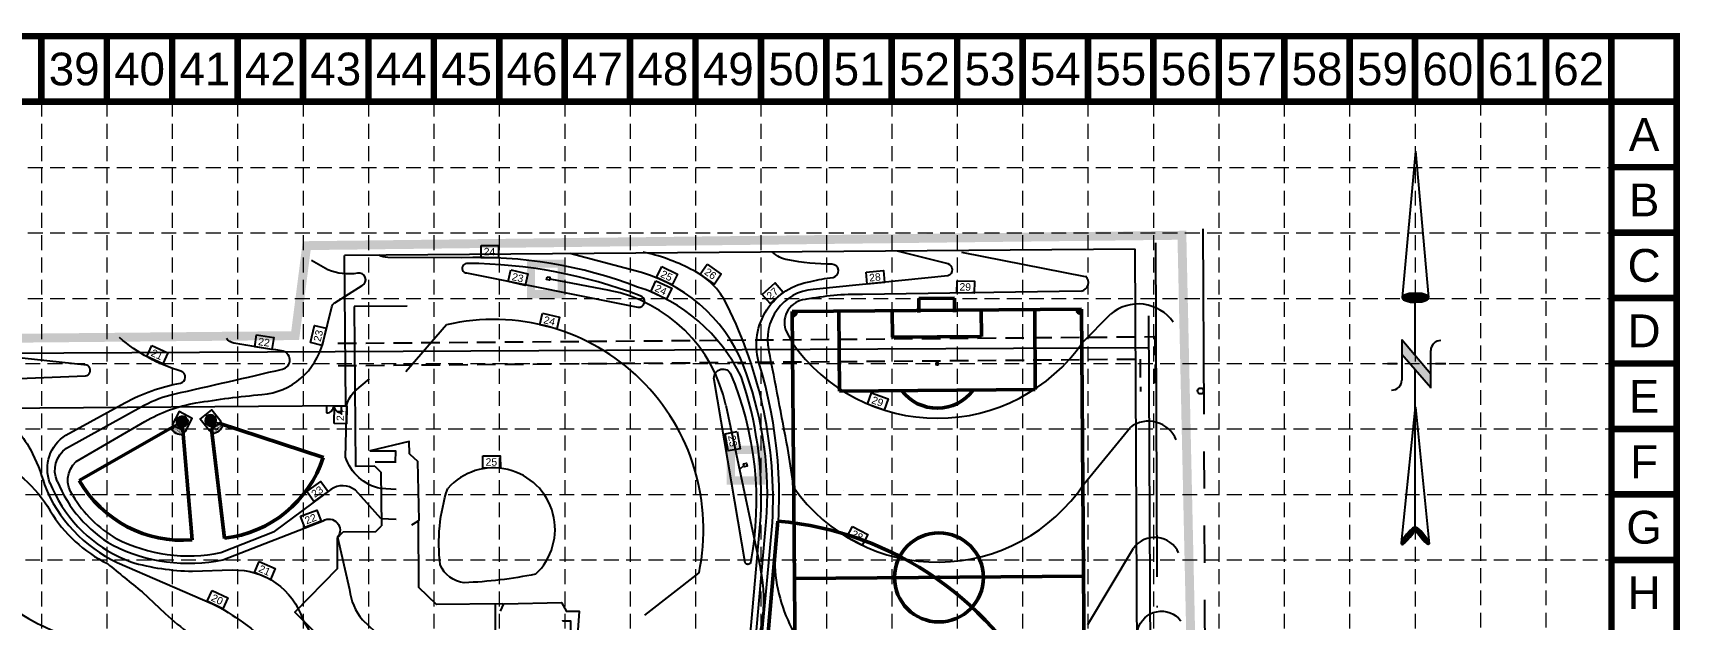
# Model space of a CAD drawing. Header units: feet. Extents: x 2467609 to 2470436, y 7119976 to 7121745.
# Drawn here: x 2469325 to 2470436, y 7121350 to 7121745 of the extents above; entities that cross this region are included whole.
import ezdxf
from ezdxf.enums import TextEntityAlignment as Align

# ---------------------------------------------------------------- set-up
doc = ezdxf.new("R2010")
doc.units = ezdxf.units.FT
doc.header["$LTSCALE"] = 100
doc.header["$MEASUREMENT"] = 0
for name, pattern in [('06117 BASE$0$HIDDEN2', [0.1875, 0.125, -0.0625]), ('06117 BASE$0$PL2', [2.85, 2.25, -0.2, 0, -0.2, 0, -0.2]), ('HIDDEN', [0.375, 0.25, -0.125]), ('HIDDEN2', [0.1875, 0.125, -0.0625]), ('PHANTOM', [2.5, 1.25, -0.25, 0.25, -0.25, 0.25, -0.25]), ('SDASH', [0.15, 0.1, -0.05])]:
    doc.linetypes.add(name, pattern=pattern)
for name, color, linetype, lineweight in [('06117 BASE$0$CP Inlet', 253, 'Continuous', 25), ('06117 BASE$0$CPWALK', 8, 'Continuous', 25), ('06117 BASE$0$PROP-ROW', 1, '06117 BASE$0$PL2', 25), ('06117 BASE$0$X-Hevy', 253, 'Continuous', 50), ('06117 BASE$0$X-Refr', 253, '06117 BASE$0$HIDDEN2', 50), ('SHOTPUT$0$C-Patt', 8, 'Continuous', 18), ('SHOTPUT$0$C-Walk', 8, 'Continuous', 25), ('SHOTPUT$0$C-Walk-Strp', 8, 'Continuous', 25), ('SHOTPUT$0$X-Hevy', 8, 'Continuous', 50), ('SOCCER-PRACTICE$0$X-Hevy', 7, 'Continuous', 50)]:
    doc.layers.add(name, color=color, linetype=linetype, lineweight=lineweight)
for name, color, linetype in [('06117 BASE$0$SITE-Fence', 8, '06117 BASE$0$FENCELINE4'), ('06117 TOPO$0$EXWATER', 253, 'Continuous'), ('06117 TOPO$0$TEXT1', 253, 'Continuous'), ('BASE', 7, 'Continuous'), ('CITY LIMIT LINE', 2, 'PHANTOM'), ('CPCONT', 253, 'Continuous'), ('GRID', 254, 'HIDDEN'), ('LIMITS OF DISTURBANCE', 1, 'HIDDEN'), ('NARROW', 7, 'Continuous'), ('proposed ec', 6, 'SDASH'), ('WTR-ESMT', 8, 'HIDDEN2')]:
    doc.layers.add(name, color=color, linetype=linetype)
doc.styles.add('06117 BASE$0$Standard', font='romans.shx')
doc.styles.get("Standard").update_dxf_attribs({"font": 'ARIAL.TTF'})
doc.linetypes.add('06117 BASE$0$FENCELINE4', pattern='A,0.5,-0.05,["x",06117 BASE$0$Standard,S=0.16,R=0,X=-0.02,Y=-0.05],-0.15', length=0.7)

# ---------------------------------------------------------------- blocks, each defined once
blk = doc.blocks.new('SHOTPUT')
at = {"layer": 'SHOTPUT$0$C-Patt'}
h = blk.add_hatch(dxfattribs=at)
h.set_pattern_fill('AR-SAND', color=256, scale=5, angle=245, style=0)
h.set_pattern_definition([(142.5, (1500, -1276), (0.314967, 9.63412), [0, -7.6, 0, -8.5, 0, -8.125]), (172.5, (1500, -1276), (-8.84888, 14.11073), [0, -4.1, 0, -6.85, 0, -2.625]), (212.5, (1506.15, -1276), (-15.57071, 0.028295), [0, -2.5, 0, -9, 0, -11.75]), (222.5, (1506.15, -1276), (-15.03063, 4.38838), [0, -1.25, 0, -5.9, 0, -6.75])])
h.paths.add_polyline_path([(58, 91), (38, 60), (-38, 60), (-58, 91, -0.291473)])
h = blk.add_hatch(dxfattribs=at)
h.set_pattern_fill('DOTS', color=256, scale=20, angle=245, style=0)
h.set_pattern_definition([(180, (1500, -1056), (-0.625, 1.25), [0, -1.25])])
h.paths.add_polyline_path([(-42, 0, 1), (42, 0, 1)])
at = {"layer": 'SHOTPUT$0$C-Walk'}
for p, q in [((-44, 0), (-60, 0)), ((0, 49), (0, 60)), ((0, -44), (0, -60)), ((44, 0), (60, 0))]:
    blk.add_line(p, q, dxfattribs=at)
blk.add_lwpolyline([(-60, 60), (60, 60), (60, -60), (-60, -60)], close=True, dxfattribs=at)
blk.add_circle((0, 0), 0.25, dxfattribs=at)
blk.add_arc((0, 0), 108, 57.5, 122.5, dxfattribs=at)
at = {"layer": 'SHOTPUT$0$C-Walk-Strp'}
for p, q in [((-24, 37), (-39, 60)), ((-23, 38), (-37, 60)), ((23, 38), (37, 60)), ((24, 37), (39, 60))]:
    blk.add_line(p, q, dxfattribs=at)
blk.add_circle((0, 0), 42, dxfattribs=at)
for radius, start, end in [(44, 123.8023, 56.1977), (48.5, 58.6814, 121.3186), (44, 58.8023, 121.1977)]:
    blk.add_arc((0, 0), radius, start, end, dxfattribs=at)
at = {"layer": 'SHOTPUT$0$X-Hevy'}
for p, q in [((-38, 60), (-516, 810)), ((38, 60), (516, 810))]:
    blk.add_line(p, q, dxfattribs=at)
blk.add_arc((0, 0), 960, 57.5, 122.5, dxfattribs=at)
blk = doc.blocks.new('SOCCER-PRACTICE')
at = {"layer": 'SOCCER-PRACTICE$0$X-Hevy'}
for p, q in [((4320, 2340), (0, 2340)), ((0, 2340), (0, 0)), ((2160, 2340), (2160, 0)), ((4320, 0), (4320, 2340)), ((0, 1962), (648, 1962)), ((648, 378), (648, 1962)), ((3672, 378), (3672, 1962)), ((4320, 1962), (3672, 1962)), ((0, 1530), (216, 1530)), ((216, 810), (216, 1530)), ((4104, 810), (4104, 1530)), ((4320, 1530), (4104, 1530)), ((-96, 1314), (-96, 1026)), ((-96, 1314), (0, 1314)), ((-18, 1314), (18, 1314)), ((4338, 1314), (4302, 1314)), ((4416, 1314), (4320, 1314)), ((4416, 1026), (4416, 1314)), ((-96, 1026), (0, 1026)), ((-18, 1026), (18, 1026)), ((4338, 1026), (4302, 1026)), ((4416, 1026), (4320, 1026)), ((0, 810), (216, 810)), ((4320, 810), (4104, 810)), ((0, 378), (648, 378)), ((4320, 378), (3672, 378)), ((0, 0), (4320, 0))]:
    blk.add_line(p, q, dxfattribs=at)
for centre, radius in [((2160, 1170), 360), ((432, 1170), 4.5), ((2160, 1170), 4.5), ((3888, 1170), 4.5)]:
    blk.add_circle(centre, radius, dxfattribs=at)
for centre, radius, start, end in [((0, 2340), 36, 270, 0), ((4320, 2340), 36, 180, 270), ((432, 1170), 360, 306.8699, 53.1301), ((3888, 1170), 360, 126.8699, 233.1301), ((0, 0), 36, 0, 90), ((4320, 0), 36, 90, 180)]:
    blk.add_arc(centre, radius, start, end, dxfattribs=at)
blk = doc.blocks.new('North Arrow')
at = {"layer": 'NARROW'}
for p, q in [((32.43, 3.06), (32.43, 4.63)), ((0, 0), (22.36, 2)), ((0, 0), (22.33, -2.02)), ((28.77, -2.09), (34.02, 2.32)), ((36.18, 2.33), (30.46, 2.33)), ((36.16, 2.32), (31.04, -2.09)), ((39.1, 0.01), (59.96, 2.11)), ((31.2, -0.05), (21.66, -0.05)), ((21.66, -0.05), (21.66, -0.05)), ((28.77, -2.09), (34.95, -2.09)), ((57.45, -0.05), (33.41, -0.05)), ((59.83, -2.14), (39.04, -0.01)), ((57.69, -0.03), (57.77, -0.01)), ((57.77, -0.05), (57.69, -0.03)), ((32.43, -4.26), (32.43, -2.8))]:
    blk.add_line(p, q, dxfattribs=at)
blk.add_lwpolyline([(22.36, -2.03), (22.59, -1.93, 0.091577), (22.87, -1.44, 0.048306), (23.03, -0.75), (23.07, -0.01), (23.01, 0.82, 0.048306), (22.87, 1.42, 0.091577), (22.59, 1.91), (22.36, 2.01), (22.14, 1.91, 0.091577), (21.86, 1.42, 0.048306), (21.72, 0.82), (21.66, -0.01), (21.72, -0.83, 0.048306), (21.86, -1.44, 0.091577), (22.14, -1.93)], format="xyb", close=True, dxfattribs=at)
for points in [[(57.46, -0.03), (57.44, 0.08, -0.066818), (57.67, 0.47, -0.03073), (58.01, 0.84), (58.52, 1.29), (59.07, 1.7, -0.03073), (59.5, 1.95, -0.066818), (59.93, 2.1), (60.04, 2.06)], [(60.04, 2.06), (60.05, 1.95, -0.066818), (59.82, 1.56, -0.03073), (59.43, 1.14), (58.97, 0.74), (58.42, 0.33, -0.03073), (57.99, 0.08, -0.036692), (57.76, -0.02)], [(57.46, -0.04), (57.44, -0.15, 0.066818), (57.67, -0.54, 0.03073), (58.01, -0.9), (58.52, -1.36), (59.07, -1.77, 0.03073), (59.5, -2.02, 0.066818), (59.93, -2.17), (60.04, -2.13)], [(60.04, -2.13), (60.05, -2.01, 0.066818), (59.82, -1.63, 0.03073), (59.43, -1.2), (58.97, -0.8), (58.42, -0.4, 0.03073), (57.99, -0.15, 0.036692), (57.76, -0.05)]]:
    blk.add_lwpolyline(points, format="xyb", dxfattribs=at)
for centre, start, end in [((30.46, 3.86), 178.8769, 270), ((34.95, -3.62), 358.8769, 90)]:
    blk.add_arc(centre, 1.53, start, end, dxfattribs=at)
for points in [[(23.03, -0.76), (21.67, -0.05), (23.07, -0.05), (21.72, 0.82)], [(23.07, -0.05), (21.72, 0.82), (23.02, 0.75), (21.85, 1.42)], [(23.02, 0.75), (21.85, 1.42), (22.87, 1.44), (22.14, 1.91)], [(22.87, 1.44), (22.14, 1.91), (22.59, 1.91), (22.36, 2)], [(31.05, -2.09), (36.15, 2.36), (28.75, -2.06), (34.01, 2.36)], [(57.44, 0.08), (57.7, -0.01), (57.5, 0.21), (57.77, -0.01)], [(57.45, -0.04), (57.69, -0.02), (57.44, 0.08), (57.7, -0.01)], [(57.5, 0.21), (57.77, -0.01), (57.6, 0.39), (57.94, 0.06)], [(57.6, 0.39), (57.94, 0.06), (57.68, 0.5), (58.07, 0.13)], [(57.68, 0.5), (58.07, 0.13), (57.84, 0.66), (58.29, 0.26)], [(57.84, 0.66), (58.29, 0.26), (58.03, 0.86), (58.52, 0.41)], [(58.03, 0.86), (58.52, 0.41), (58.26, 1.07), (58.73, 0.57)], [(58.26, 1.07), (58.73, 0.57), (58.52, 1.3), (59.05, 0.81)], [(58.52, 1.3), (59.05, 0.81), (58.7, 1.42), (59.26, 0.99)], [(59.26, 1), (58.69, 1.42), (59.45, 1.15), (59, 1.65)], [(59.45, 1.15), (59, 1.65), (59.62, 1.34), (59.28, 1.82)], [(59.62, 1.34), (59.28, 1.82), (59.81, 1.55), (59.49, 1.95)], [(59.81, 1.55), (59.49, 1.95), (59.93, 1.73), (59.69, 2.04)], [(59.93, 1.73), (59.69, 2.04), (60.05, 1.94), (59.93, 2.1)], [(60.05, 1.94), (59.93, 2.1), (60.04, 2.06)], [(22.87, -1.44), (21.72, -0.87), (23.03, -0.76), (21.67, -0.05)], [(22.58, -1.93), (21.86, -1.45), (22.87, -1.44), (21.72, -0.87)], [(22.36, -2.01), (22.14, -1.93), (22.58, -1.93), (21.86, -1.45)], [(57.44, -0.14), (57.69, -0.02), (57.45, -0.04), (57.69, -0.02)], [(57.46, -0.19), (57.7, -0.03), (57.44, -0.14), (57.69, -0.02)], [(57.53, -0.33), (57.76, -0.05), (57.46, -0.19), (57.7, -0.03)], [(57.63, -0.48), (57.9, -0.1), (57.53, -0.33), (57.76, -0.05)], [(57.78, -0.66), (58.09, -0.2), (57.63, -0.48), (57.9, -0.1)], [(57.97, -0.87), (58.34, -0.35), (57.78, -0.66), (58.09, -0.2)], [(58.24, -1.11), (58.61, -0.54), (57.97, -0.87), (58.34, -0.35)], [(58.61, -1.43), (58.93, -0.77), (58.24, -1.11), (58.61, -0.54)], [(58.91, -1.64), (59.2, -1), (58.61, -1.43), (58.93, -0.77)], [(59.12, -1.79), (59.57, -1.36), (58.92, -1.65), (59.2, -1.01)], [(59.35, -1.93), (59.81, -1.62), (59.12, -1.79), (59.57, -1.36)], [(59.54, -1.32), (59.41, -1.18), (59.21, -1.01)], [(59.58, -2.05), (59.93, -1.79), (59.35, -1.93), (59.81, -1.62)], [(59.78, -2.13), (60.05, -2.01), (59.58, -2.05), (59.93, -1.79)], [(59.92, -2.17), (60.04, -2.13), (59.78, -2.13), (60.05, -2.01)]]:
    blk.add_solid(points, dxfattribs=at)

msp = doc.modelspace()

# ---------------------------------------------------------------- linework, layer by layer
at = {"layer": '06117 BASE$0$CP Inlet'}
for points in [[(2469672, 7121580.6), (2469673.9, 7121580.2), (2469673.6, 7121578.2), (2469671.6, 7121578.6)], [(2469672, 7121580.6), (2469673.9, 7121580.2), (2469673.6, 7121578.2), (2469671.6, 7121578.6)], [(2469804.4, 7121454.5), (2469806.4, 7121454.9), (2469806.8, 7121452.9), (2469804.9, 7121452.5)], [(2469804.4, 7121454.5), (2469806.4, 7121454.9), (2469806.8, 7121452.9), (2469804.9, 7121452.5)]]:
    msp.add_lwpolyline(points, close=True, dxfattribs=at)
msp.add_lwpolyline([(2469642.2, 7121360.1), (2469597.4, 7121359.7), (2469585.5, 7121371.3), (2469585.2, 7121416.2)], dxfattribs=at)
msp.add_lwpolyline([(2469642.2, 7121360.1), (2469597.4, 7121359.7), (2469585.5, 7121371.3), (2469585.2, 7121416.2)], dxfattribs=at)
at = {"layer": '06117 BASE$0$CPWALK'}
for p, q in [((2469577.7, 7121560.8), (2469541.8, 7121560.5)), ((2469577.7, 7121560.8), (2469541.8, 7121560.5)), ((2469541.8, 7121560.5), (2469542.7, 7121452.8)), ((2469541.8, 7121560.5), (2469542.7, 7121452.8)), ((2469555.9, 7121452.9), (2469542.7, 7121452.8)), ((2469555.9, 7121452.9), (2469542.7, 7121452.8)), ((2469555.9, 7121452.9), (2469559.9, 7121449)), ((2469555.9, 7121452.9), (2469559.9, 7121449)), ((2469559.9, 7121449), (2469560.2, 7121412.7)), ((2469559.9, 7121449), (2469560.2, 7121412.7)), ((2469530.4, 7121404.5), (2469534.3, 7121408.5)), ((2469530.4, 7121404.5), (2469534.3, 7121408.5)), ((2469556.2, 7121408.7), (2469534.3, 7121408.5)), ((2469556.2, 7121408.7), (2469534.3, 7121408.5)), ((2469556.2, 7121408.7), (2469560.2, 7121412.7)), ((2469556.2, 7121408.7), (2469560.2, 7121412.7)), ((2469530.4, 7121404.5), (2469530.5, 7121383.7)), ((2469530.4, 7121404.5), (2469530.5, 7121383.7))]:
    msp.add_line(p, q, dxfattribs=at)
msp.add_lwpolyline([(2469530.5, 7121383.7), (2469501.8, 7121354.5), (2469524.2, 7121332.4, -0.349076), (2469527.2, 7121307.7), (2469501.3, 7121265.4)], format="xyb", dxfattribs=at)
msp.add_lwpolyline([(2469530.5, 7121383.7), (2469501.8, 7121354.5), (2469524.2, 7121332.4, -0.349076), (2469527.2, 7121307.7), (2469501.3, 7121265.4)], format="xyb", dxfattribs=at)
at = {"layer": '06117 BASE$0$PROP-ROW'}
msp.add_line((2470082.1, 7121603.4), (2470086.5, 7120557.3), dxfattribs=at)
msp.add_line((2470082.1, 7121603.4), (2470086.5, 7120557.3), dxfattribs=at)
at = {"layer": '06117 BASE$0$SITE-Fence'}
for p, q in [((2470068.4, 7121599.2), (2469535.4, 7121594.9)), ((2470068.4, 7121599.2), (2469535.4, 7121594.9)), ((2470071.8, 7120891.8, 1218.1), (2470068.4, 7121599.2, 1218.1)), ((2470071.8, 7120891.8, 1218.1), (2470068.4, 7121599.2, 1218.1)), ((2470071.8, 7120891.8, 1218.1), (2470068.4, 7121599.2, 1218.1)), ((2470071.8, 7120891.8, 1218.1), (2470068.4, 7121599.2, 1218.1)), ((2469536.3, 7121493.9), (2469535.4, 7121594.9)), ((2469536.3, 7121493.9), (2469535.4, 7121594.9)), ((2468487.8, 7121485.4), (2469536.3, 7121493.9)), ((2468487.8, 7121485.4), (2469536.3, 7121493.9)), ((2469523.2, 7121493.8), (2469523.2, 7121488.8)), ((2469523.2, 7121493.8), (2469523.2, 7121488.8)), ((2469533.2, 7121493.9), (2469533.2, 7121488.9)), ((2469533.2, 7121493.9), (2469533.2, 7121488.9))]:
    msp.add_line(p, q, dxfattribs=at)
for centre, start, end in [((2469523.2, 7121493.8), 270.4665, 0.4665), ((2469523.2, 7121493.8), 270.4665, 0.4665), ((2469533.2, 7121493.9), 180.4665, 270.4665), ((2469533.2, 7121493.9), 180.4665, 270.4665)]:
    msp.add_arc(centre, 5, start, end, dxfattribs=at)
at = {"layer": '06117 BASE$0$X-Hevy'}
msp.add_line((2469809, 7121202.2), (2469827.4, 7121415.9), dxfattribs=at)
msp.add_line((2469809, 7121202.2), (2469827.4, 7121415.9), dxfattribs=at)
at = {"layer": '06117 BASE$0$X-Hevy', "linetype": 'Continuous'}
msp.add_arc((2469808.7, 7121196.7), 220, 25.0122, 85.099, dxfattribs=at)
msp.add_arc((2469808.7, 7121196.7), 220, 25.0122, 85.099, dxfattribs=at)
at = {"layer": '06117 TOPO$0$EXWATER', "color": 4}
for p, q in [((2470082.6, 7120535.3, 1218.1), (2470077.7, 7121554.3, 1218.1)), ((2470077.8, 7121532.6), (2467732.3, 7121521.4))]:
    msp.add_line(p, q, dxfattribs=at)
at = {"layer": '06117 TOPO$0$TEXT1', "color": 7}
msp.add_circle((2470112.5, 7121503.6, 1218.2), 2, dxfattribs=at)
at = {"layer": 'BASE', "color": 9}
msp.add_line((2470389.4, 7121698.5), (2470389.4, 7120022.7), dxfattribs=at)
at = {"layer": 'BASE', "const_width": 4.41}
for points in [[(2467611.1, 7119978.6), (2470433.5, 7119978.6), (2470433.5, 7121742.6), (2467611.1, 7121742.6)], [(2467655.1, 7120022.7), (2470389.6, 7120022.6), (2470389.5, 7121698.5), (2467655.7, 7121698.5)]]:
    msp.add_lwpolyline(points, close=True, dxfattribs=at)
for points in [[(2469331, 7121698.5), (2469331, 7121742.6)], [(2469375.1, 7121698.5), (2469375.1, 7121742.6)], [(2469419.2, 7121698.5), (2469419.2, 7121742.6)], [(2469463.3, 7121698.5), (2469463.3, 7121742.6)], [(2469507.4, 7121698.5), (2469507.4, 7121742.6)], [(2469551.5, 7121698.5), (2469551.5, 7121742.6)], [(2469595.6, 7121698.5), (2469595.6, 7121742.6)], [(2469639.7, 7121698.5), (2469639.7, 7121742.6)], [(2469683.8, 7121698.5), (2469683.8, 7121742.6)], [(2469727.9, 7121698.5), (2469727.9, 7121742.6)], [(2469772, 7121698.5), (2469772, 7121742.6)], [(2469816.1, 7121698.5), (2469816.1, 7121742.6)], [(2469860.2, 7121698.5), (2469860.2, 7121742.6)], [(2469904.3, 7121698.5), (2469904.3, 7121742.6)], [(2469948.4, 7121698.5), (2469948.4, 7121742.6)], [(2469992.5, 7121698.5), (2469992.5, 7121742.6)], [(2470036.6, 7121698.5), (2470036.6, 7121742.6)], [(2470080.7, 7121698.5), (2470080.7, 7121742.6)], [(2470124.8, 7121698.5), (2470124.8, 7121742.6)], [(2470168.9, 7121698.5), (2470168.9, 7121742.6)], [(2470213, 7121698.5), (2470213, 7121742.6)], [(2470257.1, 7121698.5), (2470257.1, 7121742.6)], [(2470301.2, 7121698.5), (2470301.2, 7121742.6)], [(2470345.3, 7121698.5), (2470345.3, 7121742.6)], [(2470389.4, 7121698.5), (2470389.4, 7121742.6)], [(2470433.5, 7121698.5), (2470433.5, 7121742.6)], [(2470433.5, 7121698.5), (2470389.4, 7121698.5)], [(2470433.5, 7121654.4), (2470389.4, 7121654.4)], [(2470433.5, 7121610.3), (2470389.4, 7121610.3)], [(2470433.5, 7121566.2), (2470389.4, 7121566.2)], [(2470433.5, 7121522.1), (2470389.4, 7121522.1)], [(2470433.5, 7121478), (2470389.4, 7121478)], [(2470433.5, 7121433.9), (2470389.4, 7121433.9)], [(2470433.5, 7121389.8), (2470389.4, 7121389.8)]]:
    msp.add_lwpolyline(points, dxfattribs=at)
at = {"layer": 'CITY LIMIT LINE', "color": 7}
msp.add_line((2470114.1, 7121612.9), (2470119.3, 7120469.6), dxfattribs=at)
at = {"layer": 'CPCONT', "color": 35}
for p, q in [((2469951.3, 7121597), (2470034.8, 7121580.8)), ((2470032.1, 7121570.9), (2469884.5, 7121568.7)), ((2470033.1, 7121536.4), (2470051.8, 7121555.3)), ((2469832.7, 7121544.8), (2469837.1, 7121536.3)), ((2470033.9, 7121440.9), (2470065.2, 7121479.2)), ((2469570.3, 7121455.6), (2469556, 7121455.7)), ((2469871.7, 7121436.8), (2469871.7, 7121436.8)), ((2469559.9, 7121417.8), (2469570.3, 7121417.2)), ((2470036.6, 7121346.2), (2470067.3, 7121397.6))]:
    msp.add_line(p, q, dxfattribs=at)
for points in [[(2469627.5, 7121601.6), (2469639.2, 7121601.5), (2469639.2, 7121593.3), (2469627.4, 7121593.4)], [(2469647.6, 7121585.2), (2469659, 7121582.6), (2469657.2, 7121574.6), (2469645.7, 7121577.3)], [(2469749.2, 7121587.4), (2469759.8, 7121582.3), (2469756.3, 7121575), (2469745.7, 7121580)], [(2469779.8, 7121589.1), (2469789.4, 7121582.3), (2469784.7, 7121575.6), (2469775.1, 7121582.4)], [(2469887, 7121583.7), (2469898.7, 7121584.7), (2469899.4, 7121576.6), (2469887.7, 7121575.6)], [(2469745.3, 7121577.8), (2469756, 7121572.8), (2469752.5, 7121565.4), (2469741.8, 7121570.4)], [(2469817, 7121568.6), (2469825.8, 7121576.4), (2469831.2, 7121570.2), (2469822.4, 7121562.5)], [(2469948.3, 7121577.8), (2469960, 7121577.6), (2469959.9, 7121569.5), (2469948.1, 7121569.7)], [(2469668.9, 7121556), (2469680.4, 7121553.4), (2469678.6, 7121545.5), (2469667.1, 7121548.1)], [(2469476, 7121541.4), (2469487.7, 7121539.6), (2469486.4, 7121531.5), (2469474.8, 7121533.3)], [(2469512.5, 7121536.2), (2469515.1, 7121547.6), (2469523.1, 7121545.8), (2469520.4, 7121534.3)], [(2469405.5, 7121534.2), (2469416.2, 7121529.4), (2469412.8, 7121521.9), (2469402.1, 7121526.8)], [(2469890.7, 7121502.3), (2469901.8, 7121498.4), (2469899.1, 7121490.7), (2469888, 7121494.7)], [(2469528.5, 7121481.7), (2469528.7, 7121493.5), (2469536.9, 7121493.3), (2469536.6, 7121481.5)], [(2469800.1, 7121476.3), (2469802.1, 7121464.7), (2469794.1, 7121463.3), (2469792.1, 7121474.8)], [(2469628.7, 7121459.8), (2469640.4, 7121459.9), (2469640.5, 7121451.8), (2469628.7, 7121451.7)], [(2469510, 7121435.8), (2469519.5, 7121442.6), (2469524.3, 7121435.9), (2469514.7, 7121429.1)], [(2469505.8, 7121419.2), (2469516.7, 7121423.4), (2469519.6, 7121415.8), (2469508.7, 7121411.6)], [(2469877.9, 7121412.4), (2469888.2, 7121406.9), (2469884.4, 7121399.7), (2469874, 7121405.2)], [(2469477.9, 7121388.8), (2469488.7, 7121384.1), (2469485.4, 7121376.7), (2469474.6, 7121381.3)], [(2469446.2, 7121369.2), (2469456.8, 7121364.2), (2469453.3, 7121356.8), (2469442.7, 7121361.9)]]:
    msp.add_lwpolyline(points, close=True, dxfattribs=at)
for points in [[(2469819.7, 7121415.4, 0.106108), (2469806.4, 7121515.1, 0.245298), (2469735.5, 7121583.3), (2469687.2, 7121596.3, -0.097879), (2469687.2, 7121596.3, 0.071929)], [(2469823.9, 7121415, 0.128925), (2469793.3, 7121561.4, 0.178056), (2469768.6, 7121585.7), (2469768.6, 7121585.7, 0.068293), (2469736.6, 7121597.2)], [(2469814.5, 7121523.5), (2469814.5, 7121523.5, -0.445962), (2469849.8, 7121577.4, -0.03248), (2469864.7, 7121580.1, 0.911748), (2469863.9, 7121589, -0.046422), (2469834.3, 7121591.9, -0.137606), (2469823.8, 7121597.1, -2.590897)], [(2469907.9, 7121597.9), (2469942, 7121589.4, -0.69975), (2469942.2, 7121581.1), (2469851.3, 7121572, 0.446229)], [(2469352.2, 7121433.1, -0.381574), (2469354.4, 7121456), (2469400.7, 7121483, -0.090827), (2469435.2, 7121495.5, -0.020319), (2469479.7, 7121501.2, 0.320941), (2469520.9, 7121536.4), (2469526.8, 7121560.2, -0.197495), (2469528.9, 7121563), (2469547.2, 7121574.6, 0.903481), (2469544.1, 7121582.9, -0.143012), (2469524.2, 7121585.3), (2469513.2, 7121591.5)], [(2469816, 7121419.1, 0.096666), (2469802.7, 7121513.4, 0.203467), (2469733, 7121573.6), (2469733, 7121573.6, 0.100819), (2469614.4, 7121593.4), (2469564.6, 7121593.6, -0.145428), (2469558.4, 7121595.1, -6.41852)], [(2469617.7, 7121583.1), (2469733.1, 7121560.1, 0.996226), (2469734.6, 7121567.7, 0.089973), (2469618.4, 7121589.5, 1.036386), (2469617.7, 7121583.1, -0.166469)], [(2469851.3, 7121572, 0.459106), (2469821.5, 7121531, 1.44178)], [(2469299.9, 7121490.1, 0.127722), (2469278.9, 7121498.8), (2469259.4, 7121501.5, -0.882452), (2469259.5, 7121509.7), (2469360.8, 7121513.8, 1.005443), (2469359.7, 7121521.1), (2469286.7, 7121529, -0.171985), (2469263.2, 7121536.1, 3.76054)], [(2469336.8, 7121441.7, -0.356931), (2469347.6, 7121473.9), (2469387.2, 7121495.6, -0.079173), (2469424.7, 7121508.9, 0.787574), (2469425.1, 7121516.9, -0.106592), (2469383.7, 7121539.6, 2.294617)], [(2469341.7, 7121442.8, -0.361138), (2469347.9, 7121465.1), (2469400.4, 7121494, -0.070684), (2469420.3, 7121501.5, 0.002563), (2469493.6, 7121518.3, 0.830977), (2469493, 7121530.7, -0.010962), (2469460.8, 7121535.9, -0.191739), (2469455.8, 7121539, 8.323411)], [(2469838.2, 7121438.5), (2469834.2, 7121464.9, 0.001994), (2469821.5, 7121531, -0.150862)], [(2469805.5, 7121387.8), (2469784.6, 7121511.1, -0.837232), (2469795.4, 7121515.7, -0.147444), (2469809.1, 7121387.9, -0.601454), (2469805.5, 7121387.8, -0.468742)], [(2469570.3, 7121437.2), (2469559.6, 7121437.8, -0.261113), (2469536, 7121459.1), (2469537, 7121494.6, -0.132383), (2469542.4, 7121503.4), (2469552.2, 7121511.8)], [(2469236.5, 7121484.8), (2469295.4, 7121459.5, -0.158766), (2469337, 7121422.9, 0.146021), (2469375.6, 7121387.3, 0.005859), (2469398.9, 7121368.3), (2469414.5, 7121353.6, 0.028906), (2469448.2, 7121327.1), (2469506.7, 7121284.9, 0.000248), (2469529.5, 7121264.3), (2469573.6, 7121232.8), (2469901.9, 7121017.7)], [(2469299.9, 7121490.1, -0.125851), (2469323.6, 7121464.1, -0.056059), (2469333, 7121440.4, 0.190875), (2469382.2, 7121388), (2469446.3, 7121360.3, -0.078215), (2469485.9, 7121331.6, -0.004447), (2469540.6, 7121281.3, 0.03158), (2469632.9, 7121202.9, 0.150786), (2469632.9, 7121202.9), (2469880.8, 7121037.4)], [(2469187.5, 7121460.1, 0.095725), (2469187.5, 7121460.1), (2469187.5, 7121460.1, -0.216093), (2469252.3, 7121407.1, 0.13393), (2469274.2, 7121379.3), (2469322.4, 7121350.3, 0.056475), (2469355.9, 7121336.1, -0.031888), (2469414, 7121311.6, 0.081602), (2469414, 7121311.6, -0.007664), (2469499.5, 7121263.7), (2469518.5, 7121246.5, -0.042258), (2469628.7, 7121187.8), (2469895, 7121015.2)], [(2469336.8, 7121441.7, 0.190089), (2469383.8, 7121391.6), (2469391.4, 7121388.4)], [(2469341.7, 7121442.8, 0.165287), (2469379.1, 7121399.7, 0.165287)], [(2469352.2, 7121433.1, 0.125206), (2469381.5, 7121404.1, 0.125206)], [(2469559.9, 7121417.8), (2469542.7, 7121436.7, 0.337253), (2469526.1, 7121437.3), (2469488, 7121408.9)], [(2469802.4, 7121173.6, -0.384887), (2469793.4, 7121210.9, 0.064043), (2469800.2, 7121241.7), (2469816, 7121419.1)], [(2469379.1, 7121399.7, 0.170175), (2469453.4, 7121389.9), (2469521, 7121416.2, -0.846036), (2469530.7, 7121405.2), (2469538.8, 7121369.8, 0.1511), (2469547.5, 7121349.5), (2469572.2, 7121326.1, 0.138761), (2469601.6, 7121315.5), (2469635.8, 7121313.7, -0.259287), (2469652.2, 7121303.5), (2469663.8, 7121282.8, 0.112621), (2469688, 7121261.9), (2469696.3, 7121257.2, 0.165785), (2469747.8, 7121253, -0.637007), (2469784.4, 7121221.6), (2469784.4, 7121221.6, 0.390227), (2469795.8, 7121168.3, -43.393131)], [(2469381.4, 7121404.2, 0.169182), (2469452, 7121394.7), (2469488, 7121408.9)], [(2469803.6, 7121179, -0.397174), (2469797.5, 7121209, 0.073886), (2469804.1, 7121241.1), (2469819.7, 7121415.4)], [(2469391.4, 7121388.4, 0.066624), (2469432.8, 7121382.2), (2469459.7, 7121383, -0.334998), (2469507.2, 7121349.5, 0.060181), (2469530.8, 7121318.2), (2469552.6, 7121298.7, 0.010986), (2469593.6, 7121296.6, -0.260832), (2469616.7, 7121282.8), (2469639.6, 7121236.1, 0.117535), (2469682, 7121194.7, -0.06801), (2469751.7, 7121149.7, -0.052384), (2469790.3, 7121107.7, -12.14585)], [(2469810.7, 7121270.8), (2469836.4, 7121244.8, 0.216372), (2469936.5, 7121198.2), (2469936.5, 7121198.2, 0.250523), (2470035.7, 7121253), (2470070.2, 7121342.9, -0.62486), (2470099.2, 7121348.8)]]:
    msp.add_lwpolyline(points, format="xyb", dxfattribs=at)
at = {"layer": 'CPCONT', "color": 35, "elevation": 1502}
for points in [[(2469604.1, 7121548.2), (2469576.8, 7121516.4)], [(2469774.3, 7121381.1), (2469737.7, 7121352.5)]]:
    msp.add_lwpolyline(points, dxfattribs=at)
at = {"layer": 'CPCONT', "color": 35}
for points in [[(2469580.7, 7121413.4), (2469584.7, 7121415.9), (2469585.7, 7121416.6), (2469584.9, 7121456), (2469579.7, 7121460.7), (2469579.1, 7121461.2), (2469579, 7121469.5), (2469552.6, 7121463.3), (2469569.7, 7121463.2), (2469569.6, 7121455.7)], [(2469810.7, 7121270.8), (2469823.9, 7121415)], [(2469640.5, 7121355.2), (2469642.8, 7121360.3), (2469681.6, 7121361.1), (2469685.1, 7121355.1)]]:
    msp.add_lwpolyline(points, dxfattribs=at)
at = {"layer": 'CPCONT', "color": 35, "elevation": 751}
for points in [[(2469664.2, 7121380.2, -0.493764), (2469664.2, 7121380.2, -0.040756), (2469616.1, 7121374.4), (2469616.1, 7121374.4), (2469616.1, 7121374.4), (2469616.1, 7121374.4, -0.272977), (2469599.9, 7121386.4, -0.112128), (2469605, 7121438, -1.094078), (2469605, 7121438), (2469605, 7121438)], [(2469682.3, 7121348.7, 0.075459), (2469682.3, 7121348.7), (2469682.3, 7121348.7), (2469687.7, 7121348.7), (2469688.1, 7121304.4), (2469688.1, 7121304.4), (2469690.1, 7121305.1), (2469693.8, 7121355.1), (2469685.1, 7121355.1), (2469685.1, 7121355.1), (2469685.1, 7121355.1), (2469685.1, 7121355.1)]]:
    msp.add_lwpolyline(points, format="xyb", dxfattribs=at)
at = {"layer": 'CPCONT', "color": 35}
for centre, radius, start, end in [((2470031.2, 7121576.5), 5.68, 279.8799, 49.8035), ((2469847.6, 7121549.6), 15.7, 96.0772, 197.6701), ((2469882.3, 7121379.4), 189.3, 89.3251, 101.0533), ((2469635.9, 7121410.3, 1502), 141.5, 348.0951, 102.9757), ((2470070.5, 7121533.2), 29, 35.4722, 130.2222), ((2469935.1, 7121604.6), 119.4, 214.9003, 325.1476), ((2469520.2, 7121431.9), 308.2, 351.9308, 17.2966), ((2470077.3, 7121462.9), 20.3, 22.2196, 126.6363), ((2469635.9, 7121410.4, 1502), 41.4, 313.163, 138.1913), ((2469935.2, 7121507.1), 118.8, 215.2751, 326.1758), ((2470081.6, 7121387.4), 17.6, 23.6463, 144.3676), ((2469930.6, 7121391.6), 105.3, 181.6188, 208.7571)]:
    msp.add_arc(centre, radius, start, end, dxfattribs=at)
at = {"layer": 'GRID', "color": 252, "linetype": 'HIDDEN', "lineweight": 0, "ltscale": 0.4}
for p, q in [((2469331, 7121698.5), (2469331, 7120154.8)), ((2469375.1, 7121698.5), (2469375.1, 7120154.8)), ((2469419.2, 7121698.5), (2469419.2, 7120154.8)), ((2469463.3, 7121698.5), (2469463.3, 7120154.8)), ((2469507.4, 7121698.5), (2469507.4, 7120154.8)), ((2469551.5, 7121698.5), (2469551.5, 7120154.8)), ((2469595.6, 7121698.5), (2469595.6, 7120154.8)), ((2469639.7, 7121698.5), (2469639.7, 7120154.8)), ((2469683.8, 7121698.5), (2469683.8, 7120154.8)), ((2469727.9, 7121698.5), (2469727.9, 7120154.8)), ((2469772, 7121698.5), (2469772, 7120154.8)), ((2469816.1, 7121698.5), (2469816.1, 7120154.8)), ((2469860.2, 7121698.5), (2469860.2, 7120154.8)), ((2469904.3, 7121698.5), (2469904.3, 7120154.8)), ((2469948.4, 7121698.5), (2469948.4, 7120154.8)), ((2469992.5, 7121698.5), (2469992.5, 7120154.8)), ((2470036.6, 7121698.5), (2470036.6, 7120154.8)), ((2470080.7, 7121698.5), (2470080.7, 7120154.8)), ((2470124.8, 7121698.5), (2470124.8, 7120154.8)), ((2470168.9, 7121698.5), (2470168.9, 7120154.8)), ((2470213, 7121698.5), (2470213, 7120154.8)), ((2470257.1, 7121698.5), (2470257.1, 7120154.8)), ((2470301.2, 7121699.2), (2470301.2, 7120154.8)), ((2470345.3, 7121699.2), (2470345.3, 7120154.8)), ((2467656.9, 7121654.2), (2470391.1, 7121654.2)), ((2467656.9, 7121610.1), (2470391.1, 7121610.1)), ((2467656.9, 7121566), (2470391.1, 7121566)), ((2467655.2, 7121522.1), (2470389.4, 7121522.1)), ((2467655.2, 7121478), (2470389.4, 7121478)), ((2467655.2, 7121433.9), (2470389.4, 7121433.9)), ((2467655.2, 7121389.8), (2470389.4, 7121389.8))]:
    msp.add_line(p, q, dxfattribs=at)
at = {"layer": 'LIMITS OF DISTURBANCE', "ltscale": 2, "const_width": 6}
msp.add_lwpolyline([(2467833, 7121530.1), (2467846.4, 7120518.5, 0.339282), (2467879.8, 7120487), (2468303.9, 7120494.2), (2468842.2, 7120504.9), (2470124, 7120515.3), (2470099.9, 7121608.5), (2469509.9, 7121601.5), (2469502.1, 7121540.9), (2468847.2, 7121534.8), (2468155.3, 7121530.3)], format="xyb", close=True, dxfattribs=at)
at = {"layer": 'proposed ec', "color": 5, "linetype": 'Continuous'}
for p, q in [((2469673.7, 7121579.2), (2469713.8, 7121571.4)), ((2469792.4, 7121494.1), (2469815.8, 7121383.9)), ((2469637.4, 7121321.4), (2469637.1, 7121360))]:
    msp.add_line(p, q, dxfattribs=at)
at = {"layer": 'proposed ec', "color": 5}
msp.add_line((2469804.6, 7121453.5), (2469801.6, 7121450.8), dxfattribs=at)
at = {"layer": 'proposed ec', "color": 5, "const_width": 5.5}
for points in [[(2469661.1, 7121589.4), (2469681.8, 7121589.4), (2469681.8, 7121568.8), (2469661.1, 7121568.8)], [(2469795.8, 7121464), (2469816.5, 7121464), (2469816.5, 7121443.3), (2469795.8, 7121443.3)]]:
    msp.add_lwpolyline(points, close=True, dxfattribs=at)
at = {"layer": 'proposed ec', "color": 5}
for points in [[(2469672, 7121580.6), (2469673.9, 7121580.2), (2469673.6, 7121578.2), (2469671.6, 7121578.6)], [(2469804.4, 7121454.5), (2469806.4, 7121454.9), (2469806.8, 7121452.9), (2469804.9, 7121452.5)]]:
    msp.add_lwpolyline(points, close=True, dxfattribs=at)
at = {"layer": 'proposed ec', "color": 5, "linetype": 'Continuous'}
msp.add_lwpolyline([(2469642.2, 7121360.1), (2469597.4, 7121359.7), (2469585.5, 7121371.3), (2469585.2, 7121416.2)], dxfattribs=at)
for centre, start, end in [((2469694.6, 7121473.2, 0), 12.0307, 78.9093), ((2469718, 7121363.1, 0), 329.1832, 12.0307)]:
    msp.add_arc(centre, 100, start, end, dxfattribs=at)
at = {"layer": 'WTR-ESMT'}
for p, q in [((2469530.9, 7121535.7), (2470081.7, 7121540.2)), ((2470081.7, 7121540.2), (2470081.9, 7121503.4)), ((2469531, 7121520.7), (2470071.8, 7121525.1)), ((2470071.8, 7121525.1), (2470071.9, 7121503.3))]:
    msp.add_line(p, q, dxfattribs=at)

# ---------------------------------------------------------------- block references
at = {"xscale": 0.08333333333246327, "yscale": 0.0833333333284827, "zscale": 0.08333333333337123, "rotation": 90.47000018944962}
msp.add_blockref('SOCCER-PRACTICE', (2470035.1, 7121198.8, 629.1), dxfattribs=at)
msp.add_blockref('SOCCER-PRACTICE', (2470035.1, 7121198.8, 629.1), dxfattribs=at)
at = {"layer": '06117 BASE$0$X-Refr', "zscale": 0.08333333333333331}
for p, xscale, yscale, rotation in [((2469426, 7121483), -0.08333333333121326, 0.08333333332848347, 152.316405673441), ((2469426, 7121483), -0.08333333333121326, 0.08333333332848347, 152.316405673441), ((2469445.1, 7121483.8), 0.08333333333142116, 0.0833333333284827, 219.2251507556414), ((2469445.1, 7121483.8), 0.08333333333142116, 0.0833333333284827, 219.2251507556414)]:
    msp.add_blockref('SHOTPUT', p, dxfattribs=dict(at, xscale=xscale, yscale=yscale, rotation=rotation))
at = {"layer": 'BASE', "xscale": 4.410000000149012, "yscale": 4.410000000149012, "zscale": 4.41000000002532, "rotation": 270}
msp.add_blockref('North Arrow', (2470257.4, 7121665.1), dxfattribs=at)

# ---------------------------------------------------------------- texts
at = {"layer": 'BASE'}
for s, height, p in [('39', 22.05, (2469353.1, 7121720.5)), ('40', 22.05, (2469397.2, 7121720.5)), ('41', 22.05, (2469441.3, 7121720.5)), ('42', 22.05, (2469485.4, 7121720.5)), ('43', 22.05, (2469529.5, 7121720.5)), ('44', 22.05, (2469573.6, 7121720.5)), ('45', 22.05, (2469617.7, 7121720.5)), ('46', 22.05, (2469661.8, 7121720.5)), ('47', 22.05, (2469705.9, 7121720.5)), ('48', 22.05, (2469750, 7121720.5)), ('49', 22.05, (2469794.1, 7121720.5)), ('50', 22.05, (2469838.2, 7121720.5)), ('51', 22.05, (2469882.3, 7121720.5)), ('52', 22.05, (2469926.4, 7121720.5)), ('53', 22.05, (2469970.5, 7121720.5)), ('54', 22.05, (2470014.6, 7121720.5)), ('55', 22.05, (2470058.7, 7121720.5)), ('56', 22.05, (2470102.8, 7121720.5)), ('57', 22.05, (2470146.9, 7121720.5)), ('58', 22.05, (2470191, 7121720.5)), ('59', 22.05, (2470235.1, 7121720.5)), ('60', 22.05, (2470279.2, 7121720.5)), ('61', 22.05, (2470323.3, 7121720.5)), ('62', 22.05, (2470367.4, 7121720.5)), ('A', 22.1, (2470411.5, 7121676.4)), ('B', 22.1, (2470411.5, 7121632.3)), ('C', 22.1, (2470411.5, 7121588.2)), ('D', 22.1, (2470411.5, 7121544.1)), ('E', 22.1, (2470411.5, 7121500)), ('F', 22.1, (2470411.5, 7121455.9)), ('G', 22.1, (2470411.5, 7121411.8)), ('H', 22.1, (2470411.5, 7121367.7))]:
    msp.add_text(s, height=height, dxfattribs=at).set_placement(p, align=Align.MIDDLE_CENTER)
at = {"layer": 'CPCONT', "color": 35}
for s, rotation, p in [('24', 359.3545, (2469633.1, 7121595)), ('25', 334.6957, (2469751.5, 7121579)), ('26', 324.5515, (2469780.6, 7121580.5)), ('23', 346.9509, (2469651.6, 7121577.5)), ('24', 334.6957, (2469747.6, 7121569.5)), ('27', 41.3505, (2469825.5, 7121567.4)), ('28', 5.1642, (2469893.2, 7121577.7)), ('29', 359.0276, (2469953.8, 7121571.2)), ('24', 347.2869, (2469673, 7121548.4)), ('23', 76.9093, (2469520.1, 7121540.2)), ('21', 335.4146, (2469407.9, 7121525.9)), ('22', 351.4508, (2469480.7, 7121534)), ('29', 340.2882, (2469893.9, 7121494.2)), ('24', 88.8386, (2469535.1, 7121487.2)), ('23', 280.0392, (2469794.6, 7121469.5)), ('25', 0.47, (2469634.4, 7121453.3)), ('23', 35.4263, (2469518.4, 7121433.7)), ('22', 21.1393, (2469513.4, 7121415.1)), ('28', 331.8372, (2469879.8, 7121404)), ('21', 336.5856, (2469480.5, 7121380.5)), ('20', 334.6921, (2469448.5, 7121360.9))]:
    msp.add_text(s, height=5, rotation=rotation, dxfattribs=at).set_placement(p, align=Align.CENTER)

doc.saveas('drawing.dxf')
